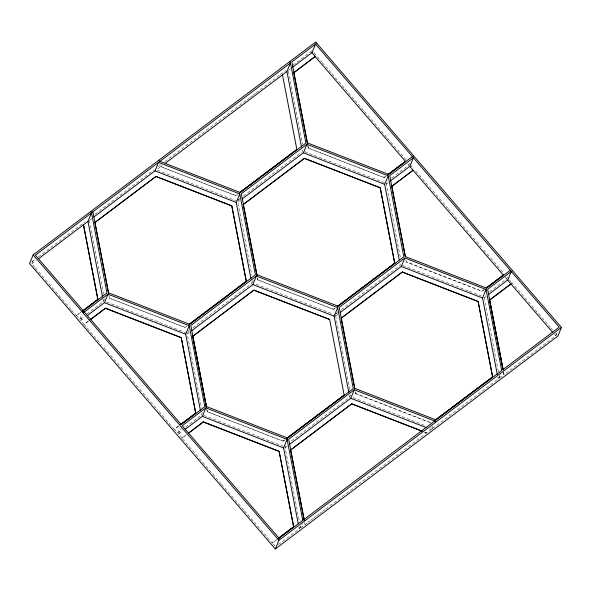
<?xml version="1.0" encoding="UTF-8"?>
<svg xmlns="http://www.w3.org/2000/svg" width="591" height="591" viewBox="0 0 591 591"><rect width="100%" height="100%" fill="white"/><g stroke="black" fill="none" stroke-linecap="round" stroke-linejoin="round"><path stroke-width="0.44" stroke-dasharray="2.96 2.22" d="M34.758 267.28L31.788 263.83L34.079 258.319M74.621 313.585L76.409 315.653L80.76 312.262M76.475 315.491L79.763 319.31L81.883 314.22M88.369 321.098L84.085 324.326L80.797 320.507L82.917 315.417M86.936 313.91L103.425 301.491L104.836 298.086M237.841 194.033L235.632 195.702L160.782 166.647L235.698 195.532L237.176 194.424M186.571 326.387L185.094 327.495L109.372 298.108L185.168 327.333L186.638 326.217M239.207 198.827L237.789 202.233L240.005 200.563M187.606 333.176L188.669 330.628M178.652 425.963L174.367 429.192L177.655 433.011L179.775 427.921M186.261 434.799L181.976 438.027L178.681 434.208L181.156 428.261M252.202 282.542L253.266 279.994M385.487 176.524L384.061 177.603L308.332 148.208L307.881 145.349M202.373 412.636L201.317 415.185L200.97 413.39M334.994 308.288L333.523 309.396L257.802 280.008L257.521 278.043M284.463 440.081L282.986 441.196L207.264 411.801L206.983 409.844M384.061 177.603L385.554 176.362M333.523 309.396L335.067 308.125M400.277 257.004L386.218 184.133L387.63 180.728M282.986 441.196L284.53 439.918M349.909 389.705L335.681 315.926L337.454 311.679M299.039 519.733L285.143 447.727L286.207 445.171M391.641 178.076L408.846 165.111L409.91 162.562M267.376 537.463L272.185 543.055L276.544 539.657M291.489 440.975L349.739 397.093L350.803 394.537M484.095 289.686L481.946 291.297L406.224 261.909L482.02 291.134L484.162 289.524M278.413 544.547L299.201 528.886L300.265 526.337M429.694 422.425L355.686 393.702L355.413 391.744M300.25 526.034L300.597 527.837L302.37 523.582M325.626 509.087L426.621 433.004L431.149 429.48L432.56 426.089M498.346 371.643L484.11 297.827L485.167 295.278M430.832 427.766L432.546 428.431L433.602 425.882M489.533 291.777L506.738 278.812L508.149 275.413M432.546 428.431L498.169 378.994L499.58 375.595M499.21 376.142L499.558 377.945L500.976 374.546M503.429 372.049L503.953 374.746L555.614 335.828L556.921 332.681M31.759 261.879L35.438 259.109M38.378 256.893L84.735 221.965M95.033 214.208L153.889 169.861M158.307 166.529L160.516 164.867M164.926 161.542L246.61 100.012M247.341 99.458L249.55 97.796M250.289 97.242L252.497 95.579M253.229 95.025L255.438 93.363M256.176 92.809L279.72 75.064M280.459 74.51L285.608 70.632M292.966 65.091L312.1 50.678M90.105 219.778L91.583 218.67M157.664 168.878L160.848 166.485M288.327 70.44L290.484 68.815M31.788 263.83L36.147 260.542M160.782 166.647L162.252 165.539M76.409 315.653L80.694 312.425M79.763 319.31L84.07 316.074M237.501 200.482L239.71 198.812M243.396 196.035L302.385 151.599L302.038 149.796M80.797 320.507L85.097 317.264M88.303 321.268L84.018 324.496L101.467 344.767M192.865 327.835L251.847 283.392L251.5 281.589M189.467 332.356L187.251 334.026L201.487 407.797M386.218 184.133L388.368 182.508M178.585 426.126L174.301 429.354L158.647 411.181M177.655 433.011L181.954 429.768M185.544 427.071L199.884 416.271M334.654 314.737L337.601 312.513M341.288 309.736L400.277 265.293L399.752 262.596M178.681 434.208L182.988 430.965M335.681 315.926L337.889 314.264M181.91 438.19L186.195 434.961M285.143 447.727L287.359 446.057M484.11 297.827L486.26 296.209M272.185 543.055L276.477 539.819M300.597 527.837L305.059 524.476L304.712 522.68M499.558 377.945L504.02 374.583L503.495 371.887M307.202 522.976L304.986 524.638L304.468 521.942M307.933 522.422L310.149 520.752M310.888 520.198L313.097 518.536M313.836 517.975L316.045 516.312M316.783 515.758L318.992 514.089M319.731 513.535L321.94 511.865M322.679 511.311L324.895 509.649M308.406 148.046L384.128 177.433M304.801 151.739L313.348 155.056M314.205 155.389L384.335 182.604M157.243 170.171L235.905 200.704M402.693 265.433L468.537 290.994M469.394 291.326L481.37 295.973M257.868 279.846L333.59 309.233M255.977 284.197L332.94 314.072M355.76 393.54L430.617 422.595M106.69 301.964L185.367 332.497M353.012 397.566L367.55 403.202M368.4 403.535L424.848 425.446M429.443 428.815L431.149 429.48M424.973 432.169L426.695 432.841M424.043 431.999L426.621 433.004M207.33 411.639L283.052 441.026M203.725 415.333L283.259 446.198M313.902 52.776L321.733 61.87M322.339 62.572L331.374 73.062M331.972 73.764L344.627 88.458M345.225 89.152L354.26 99.65M354.866 100.344L363.901 110.842M364.499 111.544L386.787 137.43M387.386 138.124L406.061 159.814M410.28 164.712L413.286 168.206M415.702 171.006L425.335 182.198M425.941 182.9L447.623 208.084M448.222 208.786L459.067 221.374M459.665 222.076L481.355 247.26M483.763 250.059L503.635 273.145M509.664 280.141L510.868 281.545M511.466 282.239L550.014 327.015M550.62 327.717L553.028 330.517M555.437 333.309L557.247 335.415M407.746 163.84L408.846 165.111M505.091 276.898L506.738 278.812M554.424 334.447L555.614 335.828M273.352 544.163L275 546.069M35.357 267.974L71.053 309.433M71.644 310.127L74.03 312.89M103.876 347.56L123.741 370.631M126.149 373.431L146.612 397.196M147.211 397.898L158.048 410.479M182.508 438.891L188.529 445.88M189.127 446.582L221.027 483.63M221.632 484.332L227.646 491.32M228.252 492.022L243.898 510.196M244.504 510.897L250.518 517.886M251.123 518.588L253.532 521.38M254.13 522.082L266.77 536.761M497.821 377.191L498.169 378.994M405.951 259.951L406.224 261.909M307.815 145.519L308.332 148.208M355.346 391.907L355.686 393.702M288.504 71.341L302.555 144.211M349.392 395.29L349.739 397.093M257.454 278.213L257.802 280.008M237.966 203.127L251.847 275.103M298.854 527.083L299.201 528.886M206.747 409.105L207.264 411.801M108.921 295.249L109.372 298.108M89.367 220.332L103.595 294.104M102.9 298.787L103.425 301.491"/><path stroke-width="0.89" d="M33.155 254.891L29.55 263.542L275.303 548.98L557.845 336.109L561.45 327.458L315.697 42.02L33.155 254.891L278.9 540.322L275.303 548.98M38.334 258.895L87.97 221.389L91.509 212.893M82.836 310.814L97.907 299.349L83.516 224.743M93.792 217L154.997 170.888L158.528 162.399L290.476 62.986L290.299 62.136L289.442 61.804M94.811 222.637L156.046 176.391L231.775 205.779L246.329 281.25L189.519 324.163M87.246 315.646L104.452 302.681L107.99 294.178L189.231 325.715L204.855 406.682L181.193 424.523L35.386 255.172L158.528 162.399L239.769 193.914L255.386 274.889L189.763 324.326L108.522 292.796L92.898 211.844M90.445 319.65L105.516 308.184L181.238 337.572L195.724 413.212L181.238 337.572M158.89 160.161L159.053 161.018L240.301 192.533L305.924 143.096L290.476 62.986L286.93 71.489L165.199 163.315M246.262 281.412L231.775 205.779M250.983 278.893L236.23 202.418L239.769 193.914M307.468 143.716L293.779 72.737L315.276 56.433L311.982 52.614L315.52 44.126L316.724 43.209M200.445 410.686L185.692 334.218L189.231 325.715M256.93 275.517L243.241 204.538L304.476 158.292L380.198 187.679L394.758 263.15L337.21 306.618M206.399 407.31L192.703 336.331L253.938 290.085L329.66 319.48L344.154 395.113L286.672 438.419M293.779 72.737L315.276 56.433M242.214 198.894L303.412 152.788L306.951 144.285L388.198 175.822L403.816 256.79L338.192 306.234L256.945 274.697M243.241 204.538L304.476 158.292M191.676 330.694L252.882 284.589L256.42 276.086L337.66 307.615L353.278 388.59L287.654 438.027L206.414 406.497L190.797 325.523L256.42 276.086M192.703 336.331L253.938 290.085M185.138 429.347L202.344 416.382L205.882 407.879L287.123 439.409L302.74 520.398L277.873 539.132M188.337 433.351L203.4 421.885L279.129 451.273L293.683 526.744L278.62 538.209M394.692 263.313L380.198 187.679M399.235 259.892L384.66 184.326L388.198 175.822M329.66 319.48L253.871 290.255M348.875 392.594L334.122 316.119L337.66 307.615M293.616 526.906L279.129 451.273M413.161 170.127L391.67 186.438L413.094 170.297L409.873 166.307L413.412 157.804L389.757 175.63L405.374 256.597L486.615 288.135L510.277 270.309M298.167 523.486L283.584 447.912L287.123 439.409M388.346 174.375L405.559 161.291L387.696 174.744M303.944 519.245L290.595 450.032L351.83 403.786L422.388 431.171M344.154 395.113L286.738 438.256M340.106 312.595L401.304 266.489L404.842 257.986L486.09 289.516L501.7 370.505L436.077 419.942L354.836 388.398L339.219 307.423L404.842 257.986M402.368 271.986L341.133 318.231L402.368 271.986L478.089 301.38L492.65 376.851L435.833 419.765M289.568 444.388L350.766 398.282L354.305 389.779L435.545 421.324L435.715 422.188M290.595 450.032L351.83 403.786M492.576 377.014L478.089 301.38M497.297 374.495L482.544 298.019L486.09 289.516M486.238 288.068L503.443 274.992L486.304 287.906M488.41 294.591L507.765 280.008L511.304 271.505L512.508 270.612M502.911 369.353L489.555 300.139L510.986 283.99L507.765 280.008M302.74 520.398L434.68 420.991M292.634 67.197L311.982 52.614M156.046 176.391L94.885 222.467L108.574 293.446M82.903 310.652L97.907 299.349M239.385 192.762L296.867 149.457L282.476 74.85M240.057 192.37L296.061 150.173M83.124 312.927L107.99 294.178M306.951 144.285L241.327 193.73L257.004 275.347M89.795 320.026L105.516 308.184M188.847 324.555L246.329 281.25M390.518 180.89L409.873 166.307M180.794 424.345L195.798 413.043M337.276 306.456L394.758 263.15M180.728 424.508L195.015 413.744M205.882 407.879L182.22 425.719L279.078 538.224M188.403 433.181L203.4 421.885M354.305 389.779L288.681 439.224L304.299 520.206L305.163 520.538L561.45 327.458M511.304 271.505L487.649 289.324L503.096 369.456L559.212 327.17L315.52 44.126L291.858 61.944L307.534 143.554M511.052 283.828L489.629 299.969L503.148 370.092M278.686 538.046L293.683 526.744M435.168 420.157L492.65 376.851M278.9 540.322L305.163 520.538M82.097 311.723L106.964 292.988L91.339 212.029L90.482 211.696M413.589 155.714L388.73 174.434L307.483 142.904M303.412 152.788L384.66 184.326M304.409 158.454L380.131 187.842M154.997 170.888L236.23 202.418M401.304 266.489L482.544 298.019M155.98 176.554L231.702 205.941M402.294 272.156L478.023 301.543M252.882 284.589L334.122 316.119M104.452 302.681L185.692 334.218M350.766 398.282L426.022 427.492M105.442 308.347L181.171 337.742M351.763 403.948L421.457 431.002M202.344 416.382L283.584 447.912M203.334 422.048L279.055 451.435M315.202 56.596L405.485 161.454M413.094 170.297L503.377 275.155M510.986 283.99L552.637 332.371M391.737 186.276L405.256 256.354M341.303 319.133L354.652 388.317M286.93 71.489L301.521 147.093M192.777 336.168L206.466 407.147M87.97 221.389L102.553 296.992M83.442 224.905L97.833 299.511"/></g></svg>
